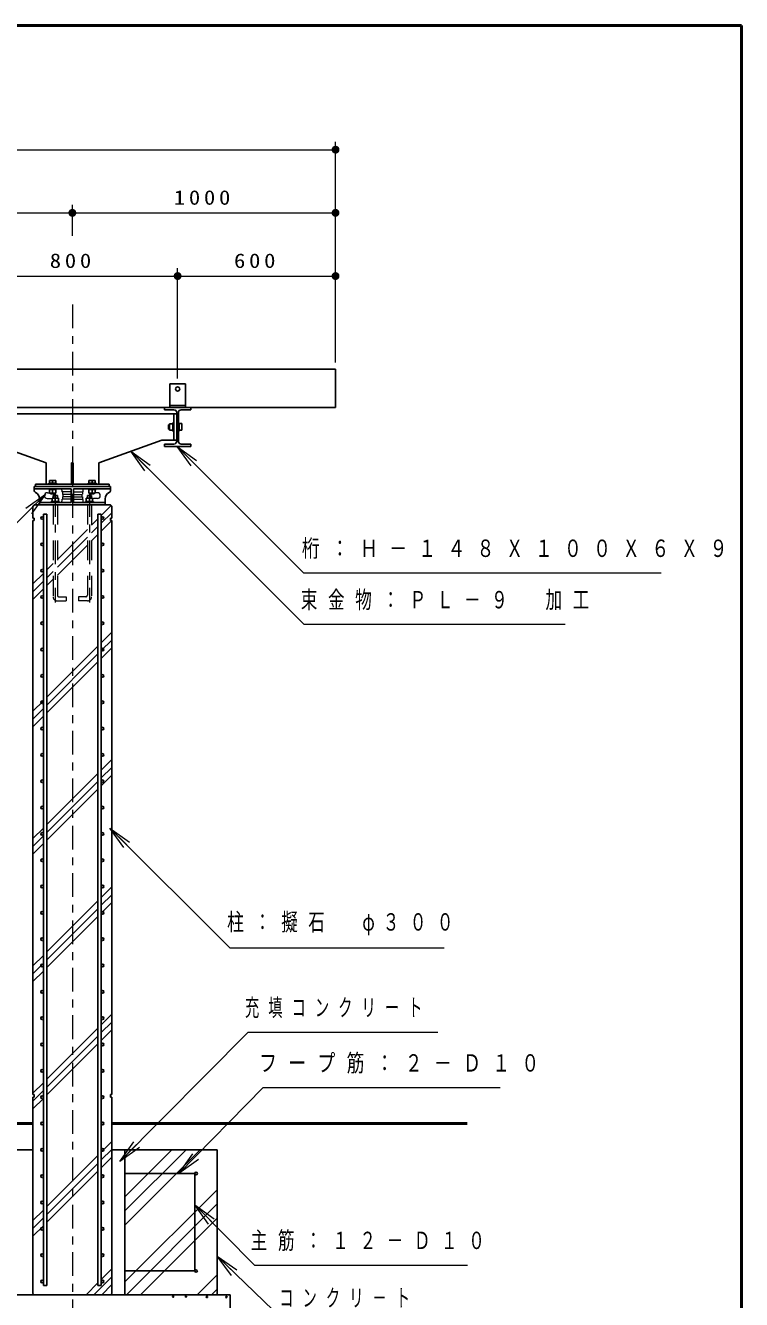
# Model space of a CAD drawing. Units: millimetres on the paper, scale 1:30. Extents: x -365 to 0, y -5 to 257.
# Drawn here: x -90.7 to 0, y 95.7 to 257 of the extents above; entities that cross this region are included whole.
import ezdxf

# ---------------------------------------------------------------- set-up
doc = ezdxf.new("R2010")
doc.units = ezdxf.units.MM
doc.linetypes.add('USER1', pattern=[4.5, 2.5, -2])
doc.linetypes.add('USER2', pattern=[6, 3, -1, 1, -1])
doc.layers.add('LY_1', color=7, linetype='Continuous', lineweight=25)
doc.layers.add('LY_3', color=7, linetype='Continuous', lineweight=13)
doc.styles.add('ＭＳ ゴシック', font='')
doc.styles.get('ＭＳ ゴシック').set_extended_font_data('MS Gothic')

# ---------------------------------------------------------------- blocks, each defined once
blk = doc.blocks.new('filled_dot')
at = {"color": 0, "linetype": 'Continuous', "lineweight": -2, "const_width": 1.25}
blk.add_lwpolyline([(-0.625, 0, 1), (0.625, 0, 1)], format="xyb", close=True, dxfattribs=at)

msp = doc.modelspace()

# ---------------------------------------------------------------- linework, layer by layer
at = {"layer": 'LY_1', "lineweight": 13}
for p, q in [((-51.416, 214.311), (-51.416, 242.276)), ((-151.416, 241.276), (-51.416, 241.276)), ((-84.749, 230.35), (-84.749, 234.276)), ((-151.416, 233.276), (-84.749, 233.276)), ((-84.749, 233.276), (-51.416, 233.276)), ((-71.416, 212.311), (-71.416, 226.276)), ((-51.416, 214.311), (-51.416, 226.276)), ((-98.083, 225.276), (-71.416, 225.276)), ((-71.416, 225.276), (-51.416, 225.276)), ((-69.713, 201.236), (-71.481, 203.711)), ((-71.481, 203.711), (-69.006, 201.944)), ((-71.481, 203.711), (-69.36, 201.59)), ((-75.584, 200.61), (-77.351, 203.085)), ((-77.351, 203.085), (-74.876, 201.317)), ((-77.351, 203.085), (-75.23, 200.963)), ((-90.624, 195.897), (-88.149, 197.665)), ((-88.149, 197.665), (-90.27, 195.544)), ((-88.149, 197.665), (-89.916, 195.19)), ((-81.083, 194.972), (-79.83, 196.225)), ((-81.083, 193.982), (-79.749, 195.315)), ((-82.316, 193.739), (-81.516, 194.538)), ((-81.083, 192.992), (-79.763, 194.311)), ((-86.649, 189.405), (-82.849, 193.205)), ((-86.649, 188.415), (-82.849, 192.215)), ((-82.316, 192.749), (-81.516, 193.549)), ((-82.316, 191.759), (-81.516, 192.559)), ((-86.649, 187.425), (-82.849, 191.225)), ((-87.983, 188.072), (-87.183, 188.872)), ((-89.749, 186.305), (-88.416, 187.638)), ((-87.983, 187.082), (-87.183, 187.882)), ((-89.749, 185.315), (-88.416, 186.649)), ((-89.749, 184.325), (-88.416, 185.659)), ((-87.983, 186.092), (-87.183, 186.892)), ((-81.083, 178.85), (-79.749, 180.183)), ((-81.083, 177.86), (-79.749, 179.193)), ((-87.983, 171.95), (-81.516, 178.416)), ((-81.083, 176.87), (-79.749, 178.203)), ((-87.983, 170.96), (-81.516, 177.427)), ((-87.983, 169.97), (-81.516, 176.437)), ((-89.749, 170.183), (-88.416, 171.516)), ((-89.749, 169.193), (-88.416, 170.527)), ((-89.749, 168.203), (-88.416, 169.537)), ((-81.083, 162.728), (-79.749, 164.061)), ((-81.083, 161.738), (-79.749, 163.071)), ((-87.983, 155.828), (-81.516, 162.294)), ((-87.983, 154.838), (-81.516, 161.304)), ((-81.083, 160.748), (-79.749, 162.081)), ((-87.983, 153.848), (-81.516, 160.315)), ((-89.749, 154.061), (-88.416, 155.394)), ((-78.221, 152.917), (-79.989, 155.391)), ((-79.989, 155.391), (-77.514, 153.624)), ((-79.989, 155.391), (-77.868, 153.27)), ((-89.749, 153.071), (-88.416, 154.404)), ((-89.749, 152.081), (-88.416, 153.415)), ((-81.083, 146.606), (-79.749, 147.939)), ((-81.083, 145.616), (-79.749, 146.949)), ((-87.983, 139.706), (-81.516, 146.172)), ((-87.983, 138.716), (-81.516, 145.182)), ((-81.083, 144.626), (-79.749, 145.959)), ((-87.983, 137.726), (-81.516, 144.192)), ((-89.749, 137.939), (-88.416, 139.272)), ((-89.749, 136.949), (-88.416, 138.282)), ((-89.749, 135.959), (-88.416, 137.292)), ((-81.083, 130.484), (-79.749, 131.817)), ((-81.083, 129.494), (-79.749, 130.827)), ((-87.983, 123.584), (-81.516, 130.05)), ((-87.983, 122.594), (-81.516, 129.06)), ((-81.083, 128.504), (-79.749, 129.837)), ((-87.983, 121.604), (-81.516, 128.07)), ((-89.749, 121.817), (-88.416, 123.15)), ((-89.749, 120.827), (-88.416, 122.16)), ((-89.749, 119.837), (-88.416, 121.17)), ((-81.083, 114.362), (-79.749, 115.695)), ((-81.083, 113.372), (-79.749, 114.705)), ((-78.733, 113.189), (-76.972, 115.669)), ((-78.733, 113.189), (-76.617, 115.316)), ((-76.263, 114.964), (-78.733, 113.189)), ((-78.083, 108.707), (-72.145, 114.645)), ((-78.083, 106.911), (-70.349, 114.645)), ((-78.083, 105.115), (-68.553, 114.645)), ((-87.983, 107.462), (-81.516, 113.928)), ((-87.983, 106.472), (-81.516, 112.938)), ((-81.083, 112.382), (-79.749, 113.715)), ((-71.247, 111.645), (-69.503, 114.136)), ((-71.247, 111.645), (-69.146, 113.786)), ((-68.789, 113.436), (-71.247, 111.645)), ((-87.983, 105.482), (-81.516, 111.948)), ((-78.083, 97.93), (-66.416, 109.597)), ((-89.749, 105.695), (-88.416, 107.028)), ((-77.906, 96.311), (-66.416, 107.801)), ((-67.497, 105.222), (-69.249, 107.708)), ((-69.249, 107.708), (-66.785, 105.925)), ((-69.249, 107.708), (-67.141, 105.574)), ((-89.749, 104.705), (-88.416, 106.038)), ((-89.749, 103.715), (-88.416, 105.048)), ((-76.11, 96.311), (-66.416, 106.005)), ((-64.604, 98.757), (-66.416, 101.2)), ((-66.416, 101.2), (-63.91, 99.477)), ((-66.416, 101.2), (-64.257, 99.117)), ((-82.021, 96.311), (-79.749, 98.583)), ((-81.083, 98.24), (-79.749, 99.573)), ((-68.925, 96.311), (-66.416, 98.821)), ((-83.011, 96.311), (-81.516, 97.806)), ((-81.031, 96.311), (-79.749, 97.593)), ((-67.129, 96.311), (-66.416, 97.025))]:
    msp.add_line(p, q, dxfattribs=at)
at = {"layer": 'LY_1', "linetype": 'USER2', "lineweight": 13}
for p, q in [((-84.749, 221.682), (-84.749, 89.009)), ((-86.916, 197.801), (-86.916, 183.947)), ((-82.583, 197.801), (-82.583, 183.947))]:
    msp.add_line(p, q, dxfattribs=at)
at = {"layer": 'LY_1', "color": 40}
for p, q in [((-151.416, 213.478), (-51.416, 213.478)), ((-51.416, 213.478), (-51.416, 208.645)), ((-151.416, 208.645), (-51.416, 208.645))]:
    msp.add_line(p, q, dxfattribs=at)
at = {"layer": 'LY_1'}
for p, q in [((-70.416, 211.645), (-72.416, 211.645)), ((-72.416, 211.645), (-72.416, 208.645)), ((-70.416, 211.645), (-70.416, 208.645)), ((-69.749, 208.645), (-73.083, 208.645)), ((-73.083, 208.645), (-73.083, 208.345)), ((-73.083, 208.345), (-71.883, 208.345)), ((-70.416, 208.878), (-72.416, 208.878)), ((-69.749, 208.345), (-70.949, 208.345)), ((-69.749, 208.645), (-69.749, 208.345)), ((-97.983, 207.845), (-71.516, 207.845)), ((-72.436, 206.578), (-72.003, 206.578)), ((-72.436, 206.578), (-72.436, 205.778)), ((-72.003, 206.711), (-72.003, 205.645)), ((-72.003, 206.711), (-71.916, 206.711)), ((-71.916, 207.845), (-71.916, 204.511)), ((-71.516, 207.978), (-71.516, 204.378)), ((-71.316, 207.978), (-71.316, 204.378)), ((-71.229, 206.711), (-71.316, 206.711)), ((-71.229, 205.645), (-71.229, 206.711)), ((-71.229, 206.611), (-70.863, 206.611)), ((-70.863, 205.745), (-70.863, 206.611)), ((-72.563, 206.445), (-72.436, 206.445)), ((-72.563, 205.911), (-72.563, 206.445)), ((-72.563, 205.911), (-72.436, 205.911)), ((-72.436, 205.778), (-72.003, 205.778)), ((-72.003, 205.645), (-71.916, 205.645)), ((-71.229, 205.645), (-71.316, 205.645)), ((-71.229, 205.745), (-70.863, 205.745)), ((-88.083, 201.611), (-96.083, 204.511)), ((-81.416, 201.611), (-73.416, 204.511)), ((-71.516, 204.511), (-73.416, 204.511)), ((-71.883, 204.011), (-73.083, 204.011)), ((-73.083, 204.011), (-73.083, 203.711)), ((-69.749, 203.711), (-73.083, 203.711)), ((-69.749, 204.011), (-70.949, 204.011)), ((-69.749, 204.011), (-69.749, 203.711)), ((-88.083, 201.611), (-88.083, 198.945)), ((-84.849, 201.611), (-84.849, 198.945)), ((-84.849, 201.611), (-84.649, 201.611)), ((-84.649, 201.611), (-84.649, 198.945)), ((-81.416, 201.611), (-81.416, 198.945)), ((-89.583, 198.645), (-79.916, 198.645)), ((-89.416, 198.945), (-89.416, 198.645)), ((-89.416, 198.945), (-80.083, 198.945)), ((-80.083, 198.945), (-80.083, 198.645)), ((-89.583, 196.31), (-89.749, 196.144)), ((-89.749, 196.144), (-89.749, 194.644)), ((-79.916, 196.31), (-89.583, 196.31)), ((-79.749, 196.144), (-79.916, 196.31)), ((-79.749, 196.144), (-79.749, 194.644)), ((-89.583, 194.644), (-89.749, 194.644)), ((-89.583, 194.31), (-89.749, 194.31)), ((-89.749, 194.31), (-89.749, 121.644)), ((-89.583, 194.644), (-89.583, 194.31)), ((-87.983, 195.144), (-88.416, 195.144)), ((-88.416, 195.144), (-88.416, 97.478)), ((-87.983, 195.144), (-87.983, 97.478)), ((-81.516, 195.144), (-81.516, 97.478)), ((-81.516, 195.144), (-81.083, 195.144)), ((-81.083, 195.144), (-81.083, 97.478)), ((-79.916, 194.644), (-79.916, 194.31)), ((-79.916, 194.644), (-79.749, 194.644)), ((-79.916, 194.31), (-79.749, 194.31)), ((-79.749, 194.31), (-79.749, 121.644)), ((-89.583, 121.644), (-89.749, 121.644)), ((-89.749, 121.311), (-89.749, 96.478)), ((-89.583, 121.311), (-89.749, 121.311)), ((-89.583, 121.644), (-89.583, 121.311)), ((-79.916, 121.644), (-79.916, 121.311)), ((-79.916, 121.644), (-79.749, 121.644)), ((-79.916, 121.311), (-79.749, 121.311)), ((-79.749, 121.311), (-79.749, 96.478)), ((-103.082, 114.645), (-89.749, 114.645)), ((-79.749, 114.645), (-66.416, 114.645)), ((-78.083, 114.645), (-78.083, 96.311)), ((-66.416, 114.645), (-66.416, 96.311)), ((-69.249, 111.645), (-78.083, 111.645)), ((-69.249, 111.645), (-69.249, 99.311)), ((-69.249, 99.311), (-78.083, 99.311)), ((-87.983, 97.478), (-88.416, 97.478)), ((-81.516, 97.478), (-81.083, 97.478)), ((-104.749, 96.311), (-64.75, 96.311)), ((-89.749, 96.478), (-89.583, 96.311)), ((-89.749, 96.311), (-79.749, 96.311)), ((-79.916, 96.311), (-89.583, 96.311)), ((-79.916, 96.311), (-79.749, 96.478)), ((-64.749, 96.311), (-64.749, 91.311))]:
    msp.add_line(p, q, dxfattribs=at)
at = {"layer": 'LY_1', "color": 1}
for p, q in [((-89.583, 198.644), (-79.916, 198.644)), ((-89.583, 198.644), (-89.583, 198.17)), ((-87.749, 199.05), (-86.749, 199.05)), ((-87.749, 199.05), (-87.749, 198.944)), ((-87.649, 199.384), (-87.649, 199.05)), ((-87.649, 199.384), (-86.849, 199.384)), ((-87.249, 199.384), (-87.249, 199.05)), ((-86.849, 199.384), (-86.849, 199.05)), ((-86.749, 199.05), (-86.749, 198.944)), ((-81.749, 199.05), (-82.749, 199.05)), ((-82.749, 199.05), (-82.749, 198.944)), ((-82.649, 199.384), (-82.649, 199.05)), ((-81.849, 199.384), (-82.649, 199.384)), ((-82.249, 199.384), (-82.249, 199.05)), ((-81.849, 199.384), (-81.849, 199.05)), ((-81.749, 199.05), (-81.749, 198.944)), ((-79.916, 198.644), (-79.916, 198.17)), ((-89.583, 198.344), (-84.899, 198.344)), ((-88.916, 197.077), (-88.916, 196.31)), ((-87.749, 198.237), (-87.749, 198.344)), ((-87.749, 198.237), (-86.749, 198.237)), ((-87.649, 197.804), (-87.649, 198.237)), ((-87.649, 197.804), (-86.849, 197.804)), ((-87.516, 197.717), (-87.516, 197.804)), ((-87.516, 197.717), (-86.983, 197.717)), ((-87.316, 197.15), (-87.316, 196.717)), ((-87.316, 197.15), (-86.516, 197.15)), ((-87.249, 197.804), (-87.249, 198.237)), ((-86.649, 197.477), (-87.183, 197.477)), ((-87.183, 197.477), (-87.183, 197.15)), ((-86.983, 197.717), (-86.983, 197.804)), ((-86.916, 197.15), (-86.916, 196.717)), ((-86.849, 197.804), (-86.849, 198.237)), ((-86.749, 198.237), (-86.749, 198.344)), ((-86.649, 197.477), (-86.649, 197.15)), ((-86.516, 197.15), (-86.516, 196.717)), ((-84.899, 198.344), (-84.899, 196.61)), ((-79.916, 198.344), (-84.599, 198.344)), ((-84.599, 198.344), (-84.599, 196.61)), ((-82.183, 197.15), (-82.983, 197.15)), ((-82.983, 197.15), (-82.983, 196.717)), ((-82.849, 197.477), (-82.849, 197.15)), ((-82.849, 197.477), (-82.316, 197.477)), ((-82.749, 198.237), (-82.749, 198.344)), ((-81.749, 198.237), (-82.749, 198.237)), ((-82.649, 197.804), (-82.649, 198.237)), ((-81.849, 197.804), (-82.649, 197.804)), ((-82.583, 197.15), (-82.583, 196.717)), ((-82.516, 197.717), (-82.516, 197.804)), ((-81.983, 197.717), (-82.516, 197.717)), ((-82.316, 197.477), (-82.316, 197.15)), ((-82.249, 197.804), (-82.249, 198.237)), ((-82.183, 197.15), (-82.183, 196.717)), ((-81.983, 197.717), (-81.983, 197.804)), ((-81.849, 197.804), (-81.849, 198.237)), ((-81.749, 198.237), (-81.749, 198.344)), ((-80.583, 197.077), (-80.583, 196.31)), ((-88.916, 196.61), (-84.899, 196.61)), ((-88.916, 196.31), (-80.583, 196.31)), ((-87.416, 196.717), (-87.416, 196.61)), ((-87.416, 196.717), (-86.416, 196.717)), ((-86.416, 196.717), (-86.416, 196.61)), ((-80.583, 196.61), (-84.599, 196.61)), ((-82.083, 196.717), (-83.083, 196.717)), ((-83.083, 196.717), (-83.083, 196.61)), ((-82.083, 196.717), (-82.083, 196.61))]:
    msp.add_line(p, q, dxfattribs=at)
at = {"layer": 'LY_1', "color": 1, "lineweight": 13}
for p, q in [((-87.916, 197.844), (-87.649, 197.844)), ((-87.916, 197.11), (-87.416, 197.11)), ((-86.083, 198.177), (-86.083, 197.977)), ((-86.016, 197.944), (-86.083, 197.977)), ((-86.083, 196.977), (-86.016, 197.01)), ((-86.083, 196.977), (-86.083, 196.777)), ((-86.016, 197.944), (-86.016, 197.644)), ((-84.899, 197.944), (-86.016, 197.944)), ((-85.949, 197.61), (-86.016, 197.644)), ((-86.016, 197.31), (-85.949, 197.344)), ((-86.016, 197.31), (-86.016, 197.01)), ((-84.899, 197.01), (-86.016, 197.01)), ((-85.949, 197.61), (-85.949, 197.344)), ((-84.899, 197.61), (-85.949, 197.61)), ((-84.899, 197.344), (-85.949, 197.344)), ((-84.666, 197.61), (-84.833, 197.61)), ((-84.599, 197.944), (-83.483, 197.944)), ((-84.599, 197.61), (-83.549, 197.61)), ((-84.599, 197.344), (-83.549, 197.344)), ((-84.599, 197.01), (-83.483, 197.01)), ((-83.549, 197.61), (-83.483, 197.644)), ((-83.549, 197.61), (-83.549, 197.344)), ((-83.483, 197.31), (-83.549, 197.344)), ((-83.483, 197.944), (-83.416, 197.977)), ((-83.483, 197.944), (-83.483, 197.644)), ((-83.483, 197.31), (-83.483, 197.01)), ((-83.416, 196.977), (-83.483, 197.01)), ((-83.416, 198.177), (-83.416, 197.977)), ((-83.416, 196.977), (-83.416, 196.777)), ((-81.583, 197.11), (-82.083, 197.11)), ((-81.583, 197.844), (-81.849, 197.844))]:
    msp.add_line(p, q, dxfattribs=at)
at = {"layer": 'LY_1', "linetype": 'USER1', "lineweight": 13}
for p, q in [((-82.316, 197.477), (-82.849, 197.477)), ((-87.183, 196.31), (-87.183, 184.677)), ((-86.649, 196.31), (-86.649, 184.877)), ((-82.849, 196.31), (-82.849, 184.877)), ((-82.316, 196.31), (-82.316, 184.677)), ((-86.649, 184.144), (-85.516, 184.144)), ((-86.449, 184.677), (-85.516, 184.677)), ((-85.516, 184.677), (-85.516, 184.144)), ((-83.049, 184.677), (-83.983, 184.677)), ((-83.983, 184.677), (-83.983, 184.144)), ((-82.849, 184.144), (-83.983, 184.144))]:
    msp.add_line(p, q, dxfattribs=at)
at = {"layer": 'LY_1', "lineweight": 50}
for p, q in [((-151.416, 117.978), (-89.749, 117.978)), ((-79.749, 117.978), (-34.749, 117.978))]:
    msp.add_line(p, q, dxfattribs=at)
at = {"layer": 'LY_1', "lineweight": 13}
for points in [[(-71.481, 203.711), (-55.464, 187.694), (-10.162, 187.694)], [(-77.351, 203.085), (-55.449, 181.182), (-22.347, 181.182)], [(-88.149, 197.665), (-100.144, 185.67), (-127.486, 185.67)], [(-79.989, 155.391), (-64.804, 140.206), (-37.654, 140.206)], [(-78.733, 113.189), (-62.465, 129.552), (-38.465, 129.552)], [(-71.247, 111.645), (-60.568, 122.527), (-30.568, 122.527)], [(-69.249, 107.708), (-61.694, 100.058), (-34.694, 100.058)], [(-66.416, 101.2), (-58.125, 93.2), (-40.125, 93.2)]]:
    msp.add_lwpolyline(points, dxfattribs=at)
at = {"layer": 'LY_1'}
for centre, radius in [((-71.416, 210.978), 0.267), ((-88.583, 194.644), 0.167), ((-80.916, 194.644), 0.167), ((-88.583, 191.31), 0.167), ((-80.916, 191.31), 0.167), ((-88.583, 187.977), 0.167), ((-80.916, 187.977), 0.167), ((-88.583, 184.644), 0.167), ((-80.916, 184.644), 0.167), ((-88.583, 181.311), 0.167), ((-80.916, 181.311), 0.167), ((-88.583, 177.977), 0.167), ((-80.916, 177.977), 0.167), ((-88.583, 174.644), 0.167), ((-80.916, 174.644), 0.167), ((-88.583, 171.311), 0.167), ((-80.916, 171.311), 0.167), ((-88.583, 167.977), 0.167), ((-80.916, 167.977), 0.167), ((-88.583, 164.644), 0.167), ((-80.916, 164.644), 0.167), ((-88.583, 161.311), 0.167), ((-80.916, 161.311), 0.167), ((-88.583, 157.977), 0.167), ((-80.916, 157.977), 0.167), ((-88.583, 154.644), 0.167), ((-80.916, 154.644), 0.167), ((-88.583, 151.311), 0.167), ((-80.916, 151.311), 0.167), ((-88.583, 147.978), 0.167), ((-80.916, 147.978), 0.167), ((-88.583, 144.644), 0.167), ((-80.916, 144.644), 0.167), ((-88.583, 141.311), 0.167), ((-80.916, 141.311), 0.167), ((-88.583, 137.978), 0.167), ((-80.916, 137.978), 0.167), ((-88.583, 134.644), 0.167), ((-80.916, 134.644), 0.167), ((-88.583, 131.311), 0.167), ((-80.916, 131.311), 0.167), ((-88.583, 127.978), 0.167), ((-80.916, 127.978), 0.167), ((-88.583, 124.644), 0.167), ((-80.916, 124.644), 0.167), ((-88.583, 121.311), 0.167), ((-80.916, 121.311), 0.167), ((-88.583, 117.978), 0.167), ((-80.916, 117.978), 0.167), ((-88.583, 114.645), 0.167), ((-80.916, 114.645), 0.167), ((-88.583, 111.311), 0.167), ((-80.916, 111.311), 0.167), ((-69.083, 111.645), 0.167), ((-88.583, 107.978), 0.167), ((-80.916, 107.978), 0.167), ((-88.583, 104.645), 0.167), ((-80.916, 104.645), 0.167), ((-88.583, 101.311), 0.167), ((-80.916, 101.311), 0.167), ((-69.083, 99.311), 0.167), ((-88.583, 97.978), 0.167), ((-80.916, 97.978), 0.167), ((-71.984, 96.059), 0.0833), ((-70.367, 96.085), 0.0833), ((-67.705, 96.024), 0.0833), ((-65.235, 96.015), 0.0833)]:
    msp.add_circle(centre, radius, dxfattribs=at)
for centre, start, end in [((-71.883, 207.978), 0, 89.99998), ((-70.949, 207.978), 89.99998, 179.99996), ((-71.883, 204.378), 270.00002, 0), ((-70.949, 204.378), 179.99996, 269.99995)]:
    msp.add_arc(centre, 0.367, start, end, dxfattribs=at)
at = {"layer": 'LY_1', "color": 1}
for centre, radius, start, end in [((-89.249, 198.17), 0.333, 180, 242.74229), ((-89.813, 197.077), 0.897, 0, 62.74229), ((-79.686, 197.077), 0.897, 117.25771, 179.99999), ((-80.249, 198.17), 0.333, 297.25771, 0)]:
    msp.add_arc(centre, radius, start, end, dxfattribs=at)
at = {"layer": 'LY_1', "color": 1, "lineweight": 13}
for centre, radius, start, end in [((-87.916, 197.477), 0.367, 90.00001, 267.3386), ((-87.416, 197.477), 0.367, 270, 40.88696), ((-86.249, 198.177), 0.167, 0, 90), ((-83.249, 198.177), 0.167, 89.99999, 180), ((-82.083, 197.477), 0.367, 139.11303, 270), ((-81.583, 197.477), 0.367, 270, 90), ((-86.249, 196.777), 0.167, 270, 0), ((-83.249, 196.777), 0.167, 179.99999, 270)]:
    msp.add_arc(centre, radius, start, end, dxfattribs=at)
at = {"layer": 'LY_1', "linetype": 'USER1', "lineweight": 13}
for centre, radius, start, end in [((-86.649, 184.677), 0.533, 180, 270), ((-86.449, 184.877), 0.2, 180, 270), ((-83.049, 184.877), 0.2, 270, 0), ((-82.849, 184.677), 0.533, 270, 0)]:
    msp.add_arc(centre, radius, start, end, dxfattribs=at)
at = {"layer": 'LY_3', "lineweight": 50}
for p, q in [((0, 257), (-365, 257)), ((0, 0), (0, 257))]:
    msp.add_line(p, q, dxfattribs=at)

# ---------------------------------------------------------------- block references
at = {"layer": 'LY_1', "lineweight": 13, "xscale": 0.4, "yscale": 0.4, "rotation": 180}
for p in [(-51.416, 241.276), (-84.749, 233.276), (-51.416, 233.276), (-71.416, 225.276), (-51.416, 225.276)]:
    msp.add_blockref('filled_dot', p, dxfattribs=at)

# ---------------------------------------------------------------- texts
at = {"layer": 'LY_1', "style": 'ＭＳ ゴシック'}
for s, insert, char_height, attachment_point in [('\\T1.33;\\W1.15;1000', (-68.083, 234.276), 1.833, 8), ('\\T1.33;\\W1.15;800', (-84.749, 226.276), 1.833, 8), ('\\T1.33;\\W1.15;600', (-61.416, 226.276), 1.833, 8), ('\\T1.64;\\W0.75;桁：Ｈ－１４８Ｘ１００Ｘ６Ｘ９', (-55.683, 190.694), 2.199, 4), ('\\T1.64;\\W0.7;束金物：ＰＬ－９\u3000加工', (-55.815, 184.182), 2.199, 4), ('\\T1.63;\\W0.7;柱：擬石\u3000φ３００', (-65.142, 143.206), 2.199, 4), ('\\T1.64;\\W0.6;充填コンクリート', (-62.882, 132.552), 2.199, 4), ('\\T1.64;\\W0.75;フープ筋：２－Ｄ１０', (-61.083, 125.527), 2.199, 4), ('\\T1.64;\\W0.7;主筋：１２－Ｄ１０', (-62.158, 103.058), 2.199, 4), ('\\T1.64;\\W0.6;コンクリ－ト', (-58.542, 95.85), 2.199, 4)]:
    msp.add_mtext(s, dxfattribs=dict(at, insert=insert, char_height=char_height, attachment_point=attachment_point))

doc.saveas('drawing.dxf')
